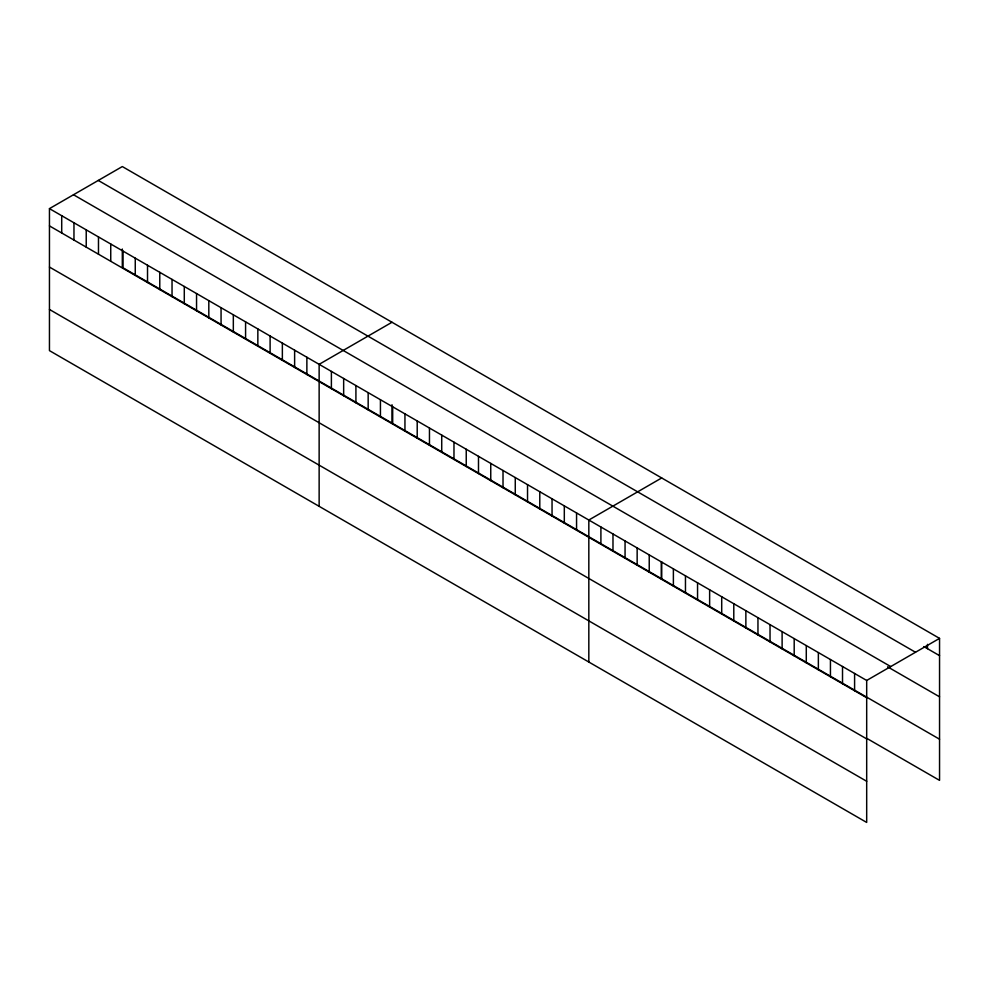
<?xml version="1.0" encoding="UTF-8"?>
<svg xmlns="http://www.w3.org/2000/svg" width="989" height="989" viewBox="0 0 989 989"><rect width="100%" height="100%" fill="white"/><g stroke="black" fill="none" stroke-linecap="round" stroke-linejoin="round"><path stroke-width="1.48" d="M49.45 208.63L866.685 680.457L866.685 822.44L49.45 350.625L49.45 208.63L122.315 166.56L939.55 638.375L939.55 780.37L867.069 738.523M392.003 322.253L319.138 364.335L319.138 506.319M661.69 477.959L588.826 520.029L588.826 662.024M866.685 680.457L939.55 638.375M923.85 646.583L939.55 655.658M98.27 180.443L915.505 652.258M73.495 194.746L890.73 666.574M887.603 666.821L939.55 696.812M939.55 739.216L122.315 267.389L122.315 249.018M49.45 225.9L866.685 697.727M49.45 267.055L866.685 738.882M49.45 309.458L866.685 781.285M927.472 644.358L927.472 648.673M854.595 673.472L854.595 690.755M842.517 666.499L842.517 683.77M830.439 659.527L830.439 676.797M818.36 652.555L818.36 669.825M806.282 645.582L806.282 662.853M794.192 638.597L794.192 655.88M782.114 631.625L782.114 648.895M770.035 624.652L770.035 641.923M757.957 617.68L757.957 634.95M745.867 610.707L745.867 627.978M733.789 603.723L733.789 621.005M721.71 596.75L721.71 614.021M709.632 589.778L709.632 607.048M697.554 582.805L697.554 600.076M685.464 575.833L685.464 593.103M673.385 568.86L673.385 586.131M661.69 561.839L661.69 578.8M661.307 561.876L661.307 579.146M649.229 554.903L649.229 572.174M637.151 547.931L637.151 565.201M625.06 540.958L625.06 558.229M612.982 533.986L612.982 551.256M600.904 527.001L600.904 544.284M576.562 512.957L576.562 530.228M564.311 505.874L564.311 523.144M552.047 498.802L552.047 516.073M539.784 491.718L539.784 508.989M527.533 484.647L527.533 501.918M515.269 477.563L515.269 494.834M503.018 470.492L503.018 487.762M490.754 463.408L490.754 480.679M478.491 456.337L478.491 473.607M466.239 449.253L466.239 466.524M453.976 442.182L453.976 459.452M441.724 435.098L441.724 452.381M429.461 428.027L429.461 445.297M417.21 420.943L417.21 438.226M404.946 413.872L404.946 431.142M392.682 406.788L392.682 424.071M392.003 404.724L392.003 423.094M380.431 399.717L380.431 416.987M368.168 392.633L368.168 409.916M355.916 385.562L355.916 402.832M343.653 378.478L343.653 395.761M331.389 371.407L331.389 388.677M306.874 357.252L306.874 374.522M294.623 350.18L294.623 367.451M282.36 343.096L282.36 360.367M270.108 336.025L270.108 353.296M257.845 328.941L257.845 346.212M245.581 321.87L245.581 339.14M233.33 314.786L233.33 332.057M221.066 307.715L221.066 324.985M208.815 300.631L208.815 317.902M196.551 293.56L196.551 310.83M184.288 286.476L184.288 303.747M172.037 279.405L172.037 296.675M159.773 272.321L159.773 289.592M147.522 265.25L147.522 282.52M135.258 258.166L135.258 275.437M123.007 251.095L123.007 268.365M110.743 244.011L110.743 261.281M98.48 236.94L98.48 254.21M86.228 229.856L86.228 247.126M73.965 222.785L73.965 240.055M61.714 215.701L61.714 232.971"/></g></svg>
